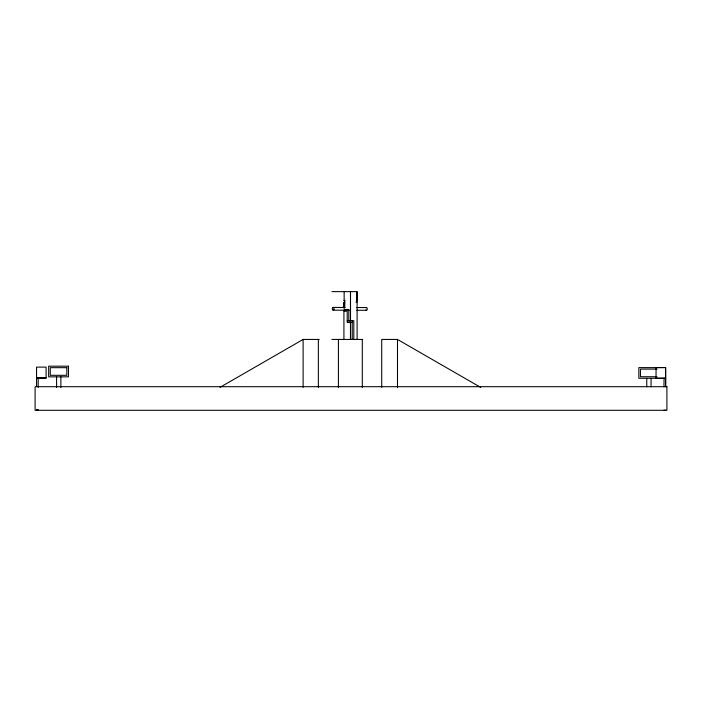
<?xml version="1.0" encoding="UTF-8"?>
<svg xmlns="http://www.w3.org/2000/svg" width="702" height="702" viewBox="0 0 702 702"><rect width="100%" height="100%" fill="white"/><g stroke="black" fill="none" stroke-linecap="round" stroke-linejoin="round"><path stroke-width="1.05" d="M219.989 387.364L303.115 339.435L319.287 339.435M331.87 291.628L357.107 291.628L357.107 301.219L356.221 301.219M343.919 300.675L344.796 300.675M344.796 302.395L343.919 302.395L343.919 307.845M356.221 302.395L357.107 302.395L357.107 339.435M344.796 309.477L348.806 309.477L348.806 320.77L353.808 320.717L353.808 339.435M344.138 311.197L347.218 311.197L347.218 322.464L352.22 322.464M347.218 320.919L350.509 320.919M331.87 339.435L362.601 339.435M480.686 387.399L397.49 339.435L381.73 339.435L381.73 387.285M656.159 367.541L665.68 367.541L665.68 386.583M656.993 369.112L640.443 369.112L640.443 376.737L656.993 376.737M36.557 377.773L46.078 377.773M37.645 378.202L46.113 378.202L46.078 367.111L36.557 367.111L36.557 386.153M656.159 378.202L665.68 378.202M665.566 378.281L638.838 378.281L638.838 367.62L665.566 367.62L665.566 386.662M36.557 409.784L38.18 409.784M36.592 410.214L38.206 410.214M664.066 410.214L665.68 410.214M333.073 307.432L344.884 307.476M356.686 307.52L366.339 307.555M333.196 310.17L349.298 310.223M356.809 310.258L366.462 310.284M664.066 378.202L663.952 386.82M656.045 367.62L656.045 378.281M651.061 378.281L651.061 386.82M646.761 378.281L646.761 386.82M397.49 339.435L397.49 387.399M362.302 339.435L362.302 387.399M356.879 291.628L356.879 302.395M352.22 320.437L352.22 339.435M350.509 291.628L350.509 320.717M350.509 322.464L350.509 339.435M350.482 291.628L350.482 320.77M350.482 322.464L350.482 339.435M344.796 300.245L344.796 307.845M344.138 291.628L344.138 300.675M344.138 302.395L344.138 308.266M343.919 310.021L343.919 339.435M338.417 339.435L338.417 387.399M318.357 339.435L318.357 387.399M303.115 339.435L303.115 387.399M60.881 376.842L60.881 387.513M56.59 376.842L56.59 387.513M38.18 377.773L38.18 387.372M365.926 307.792A1.369 0.851 -89.8 0 1 367.067 308.046A1.369 0.851 -89.8 0 1 366.997 309.898A1.369 0.851 -89.8 0 1 365.847 309.959M68.454 366.181L48.666 366.181L48.666 376.842L68.454 376.842L68.454 366.181M66.822 367.672L50.272 367.672L50.272 375.298L66.822 375.298L66.822 367.672M666.9 386.697L35.1 386.697L35.1 410.293L666.9 410.293L666.9 386.697M333.783 309.696A1.369 0.851 -89.8 0 0 333.301 307.45A1.369 0.851 -89.8 0 0 332.336 309.257A1.369 0.851 -89.8 0 0 333.783 309.696"/></g></svg>
